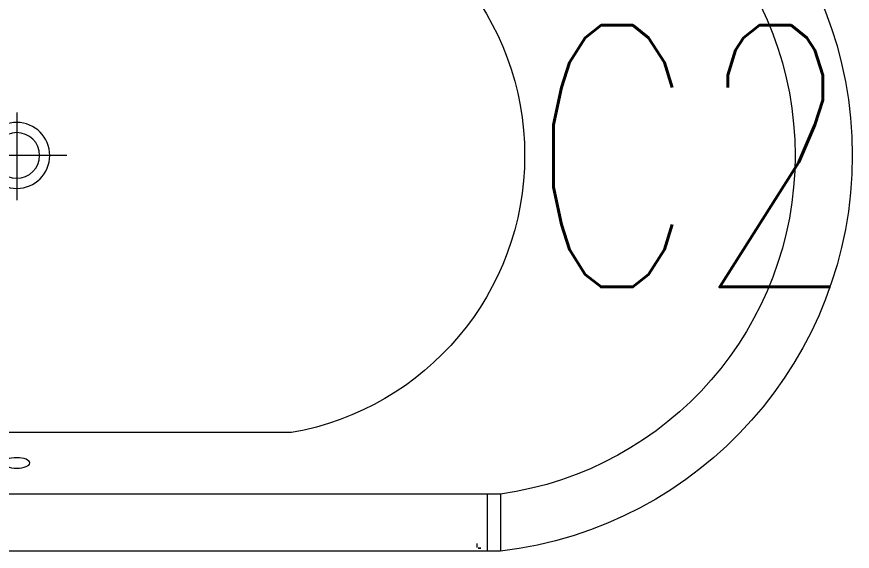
# Model space of a CAD drawing. Extents: x 577108 to 1042908, y 41950 to 81950.
# Drawn here: x 614400 to 615350, y 56927 to 57535 of the extents above; entities that cross this region are included whole.
import ezdxf

# ---------------------------------------------------------------- set-up
doc = ezdxf.new("R2010")
doc.units = 0
doc.header["$LTSCALE"] = 1000
doc.header["$MEASUREMENT"] = 0
doc.linetypes.add('CENTER2', pattern=[1.125, 0.75, -0.125, 0.125, -0.125])
doc.layers.get('0').update_dxf_attribs({"linetype": 'CONTINUOUS', "lineweight": 13})
for name, color, linetype, lineweight in [('ceiling', 2, 'CONTINUOUS', 5), ('fix', 6, 'CONTINUOUS', 15), ('wall', 2, 'CONTINUOUS', 40), ('WINDOW_TEXT', 7, 'CONTINUOUS', 18)]:
    doc.layers.add(name, color=color, linetype=linetype, lineweight=lineweight)
doc.styles.add('_TCH_WINDOW', font='SIMPLEX', dxfattribs={"bigfont": 'GBCBIG'})

# ---------------------------------------------------------------- blocks, each defined once
blk = doc.blocks.new('BATHTUB')
at = {"color": 4, "linetype": 'CENTER2', "ltscale": 30}
for p, q in [((19.32549, 6.79519), (19.32549, 6.69546)), ((19.26839, 6.74643), (19.37504, 6.74643))]:
    blk.add_line(p, q, dxfattribs=at)
for p, q in [((19.01299, 6.43143), (19.63799, 6.43143)), ((18.77549, 6.36143), (19.87549, 6.36143)), ((18.77549, 6.36143), (18.77549, 6.29643)), ((18.79049, 6.36143), (18.79049, 6.29643))]:
    blk.add_line(p, q)
blk.add_lwpolyline([(19.87549, 7.19643), (18.77549, 7.19643, 0.888889), (18.77549, 6.29643), (19.87549, 6.29643, 0.888889)], format="xyb", close=True)
for radius in [0.0375, 0.026]:
    blk.add_circle((19.32549, 6.74643), radius)
for centre, radius, start, end in [((18.82922, 6.74643), 0.38873, 97.94499, 262.05501), ((19.0677, 6.74643), 0.31972, 99.85422, 260.14578)]:
    blk.add_arc(centre, radius, start, end)
blk.add_ellipse((19.32549, 6.39682), major_axis=(-0.015, 0), ratio=0.395099)
at = {"layer": 'ceiling'}
blk.add_line((18.8024, 6.30532), (18.8024, 6.30092), dxfattribs=at)
at = {"layer": 'wall', "color": 2}
blk.add_lwpolyline([(18.7993, 6.29929), (18.7993, 6.30057)], dxfattribs=at)

msp = doc.modelspace()

# ---------------------------------------------------------------- block references
at = {"layer": 'fix', "xscale": -1000, "yscale": 1000, "zscale": 1000}
msp.add_blockref('BATHTUB', (633725.5166, 50630.6034), dxfattribs=at)

# ---------------------------------------------------------------- texts
at = {"layer": 'WINDOW_TEXT', "style": '_TCH_WINDOW', "width": 0.705882}
msp.add_text('C2', height=297.5, dxfattribs=at).set_placement((614983.4301, 57227.5611))

doc.saveas('drawing.dxf')
